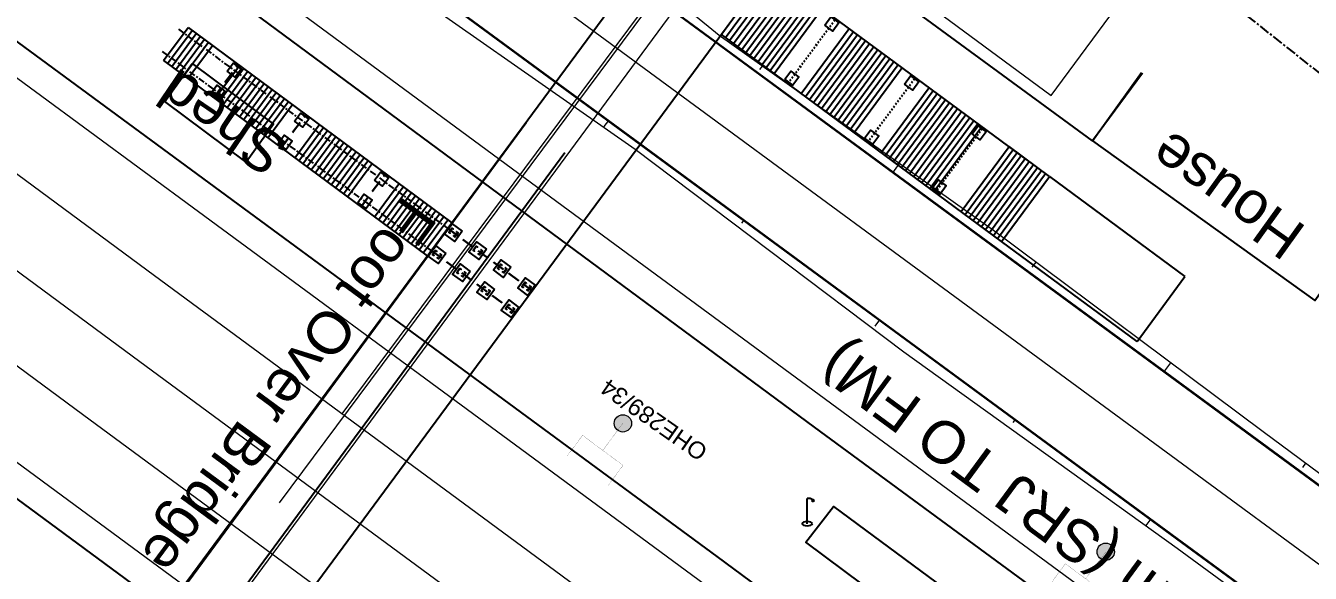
# Model space of a CAD drawing. Header units: metres. Extents: x 644418 to 1306172, y 3366650 to 6747308.
# Drawn here: x 652987.1 to 653063.5, y 3373733.2 to 3373765.7 of the extents above; entities that cross this region are included whole.
import ezdxf
from ezdxf.enums import TextEntityAlignment as Align

# ---------------------------------------------------------------- set-up
doc = ezdxf.new("R2010")
doc.units = ezdxf.units.M
doc.header["$MEASUREMENT"] = 0
doc.linetypes.add('CENTER', pattern=[2, 1.25, -0.25, 0.25, -0.25])
doc.linetypes.add('HIDDEN', pattern=[0.375, 0.25, -0.125])
for name, color, linetype in [('AA_P_CEN_0.05', 2, 'CENTER'), ('AA_P_CON_0.30', 1, 'Continuous'), ('BASE PLATE', 1, 'Continuous'), ('col', 7, 'Continuous'), ('COMMERCIAL_BLD_PUC', 251, 'Continuous'), ('DFCC Boundary', 6, 'CENTER'), ('GRILL', 251, 'Continuous'), ('LAMP_POST', 7, 'Continuous'), ('PLATFORM', 7, 'Continuous'), ('PROPOSED DFCC FORMATION LINE', 187, 'Continuous'), ('RESIDENTIAL_BL_PUC', 251, 'Continuous'), ('SHED', 252, 'Continuous'), ('STEPS', 7, 'Continuous'), ('TOPO_TEXT', 251, 'Continuous')]:
    doc.layers.add(name, color=color, linetype=linetype)
for name, color, linetype, lineweight in [('Existing IR Track', 143, 'Continuous', 0), ('OHE MAST', 8, 'Continuous', 0), ('OHE MAST TEXT', 8, 'Continuous', 0), ('pro Center line', 7, 'Continuous', 0), ('PROPOSED DFCC TOE LINE', 239, 'Continuous', 0), ('PROPOSED DFCC TOE SLOPES', 239, 'Continuous', 0), ('PROPOSED DFCC TRACK', 1, 'Continuous', 0), ("RAJPURA STN. SRJ's", 251, 'Continuous', 0)]:
    doc.layers.add(name, color=color, linetype=linetype, lineweight=lineweight)
doc.styles.get("Standard").update_dxf_attribs({"font": 'arial.ttf'})

# ---------------------------------------------------------------- blocks, each defined once
blk = doc.blocks.new('LP')
for points in [[(0, 0), (0, 1.501)], [(0.252, 1.35), (0.436, 1.35)]]:
    blk.add_lwpolyline(points)
for centre, radius, start, end in [((0.066, 0.986), 0.519, 57.64249, 97.31648), ((0.344, 1.331), 0.094, 11.70118, 168.04763)]:
    blk.add_arc(centre, radius, start, end)
blk.add_ellipse((0.345, 1.357), major_axis=(0.0017, 0.0438), ratio=0.461056, start_param=1.74022, end_param=4.575836)
at = {"extrusion": (0, 0, -1)}
blk.add_ellipse((0, 0.005), major_axis=(0.308, 0), ratio=0.400495, dxfattribs=at)
blk = doc.blocks.new('OHE MAST')
h = blk.add_hatch(color=256)
edge = h.paths.add_edge_path()
edge.add_arc((0, 0), 0.514, 0, 360)
at = {"const_width": 0.01, "flags": 128}
for points in [[(1.5, 3.5), (1.5, 2), (-1.5, 2), (-1.5, 3.5)], [(0, 2), (0, 0)]]:
    blk.add_lwpolyline(points, dxfattribs=at)
blk.add_circle((0, 0), 0.514)
blk = doc.blocks.new('tatit')
at = {"layer": 'AA_P_CEN_0.05', "color": 1, "linetype": 'HIDDEN', "lineweight": 30, "ltscale": 3}
for points, elevation in [([(155308, -316524), (160108, -316524)], 139697), ([(155308, -322424), (160108, -322424)], 139697), ([(155308, -327417), (160108, -327417)], 308181)]:
    blk.add_lwpolyline(points, dxfattribs=dict(at, elevation=elevation))
at = {"layer": 'AA_P_CON_0.30'}
for p, q in [((70915, -305374, 181753), (160762, -305374, 205967)), ((160762, -311624, 205967), (70915, -311624, 181753)), ((160108, -311624, 686012), (155308, -311624, 691745)), ((155308, -342324, 204605), (155308, -332324, 204605)), ((160108, -332324, 204605), (160108, -342324, 204605))]:
    blk.add_line(p, q, dxfattribs=at)
for points, elevation in [([(155308, -332324), (155308, -311624)], 204605), ([(155308, -311924), (160108, -311924)], 204605), ([(155308, -312224), (160108, -312224)], 204605), ([(160108, -330824), (160108, -311624)], 269513), ([(155308, -312524), (160108, -312524)], 204605), ([(155308, -312824), (160108, -312824)], 204605), ([(155308, -313124), (160108, -313124)], 204605), ([(155308, -313424), (160108, -313424)], 204605), ([(155308, -313424), (160108, -313424)], 204605), ([(155308, -313724), (160108, -313724)], 204605), ([(155308, -314024), (160108, -314024)], 204605), ([(155308, -314024), (160108, -314024)], 204605), ([(155308, -314324), (160108, -314324)], 204605), ([(155308, -314624), (160108, -314624)], 204605), ([(155308, -314924), (160108, -314924)], 204605), ([(155308, -315224), (160108, -315224)], 204605), ([(155308, -315524), (160108, -315524)], 204605), ([(155308, -317524), (160108, -317524)], 204605), ([(155308, -317824), (160108, -317824)], 204605), ([(155308, -318124), (160108, -318124)], 204605), ([(155308, -318424), (160108, -318424)], 204605), ([(155308, -318724), (160108, -318724)], 204605), ([(155308, -318724), (160108, -318724)], 204605), ([(155308, -319024), (160108, -319024)], 204605), ([(155308, -319324), (160108, -319324)], 204605), ([(155308, -319624), (160108, -319624)], 204605), ([(155308, -319924), (160108, -319924)], 204605), ([(155308, -320224), (160108, -320224)], 204605), ([(155308, -320524), (160108, -320524)], 204605), ([(155308, -320524), (160108, -320524)], 204605), ([(155308, -320824), (160108, -320824)], 204605), ([(155308, -321124), (160108, -321124)], 204605), ([(155308, -321424), (160108, -321424)], 204605), ([(155308, -323424), (160108, -323424)], 139697), ([(155308, -323424), (160108, -323424)], 139697), ([(155308, -323724), (160108, -323724)], 139697), ([(155308, -324024), (160108, -324024)], 139697), ([(155308, -324324), (160108, -324324)], 139697), ([(155308, -324624), (160108, -324624)], 139697), ([(155308, -324924), (160108, -324924)], 139697), ([(155308, -324924), (160108, -324924)], 139697), ([(155308, -325224), (160108, -325224)], 139697), ([(155308, -325524), (160108, -325524)], 139697), ([(155308, -325824), (160108, -325824)], 139697), ([(155308, -326124), (160108, -326124)], 139697), ([(155308, -326424), (160108, -326424)], 139697), ([(155308, -326724), (160108, -326724)], 139697), ([(155308, -326724), (160108, -326724)], 139697), ([(155308, -327024), (160108, -327024)], 139697), ([(155308, -327324), (160108, -327324)], 139697), ([(155308, -329324), (160108, -329324)], 139697), ([(155308, -329624), (160108, -329624)], 139697), ([(160108, -332324), (160108, -329324)], 204605), ([(155308, -329924), (160108, -329924)], 139697), ([(155308, -330224), (160108, -330224)], 139697), ([(155308, -330524), (160108, -330524)], 139697), ([(155308, -330824), (160108, -330824)], 139697), ([(155308, -330824), (160108, -330824)], 139697), ([(155308, -331124), (160108, -331124)], 139697), ([(155308, -331424), (160108, -331424)], 139697), ([(155308, -331724), (160108, -331724)], 139697), ([(155308, -332024), (160108, -332024)], 139697), ([(155308, -332324), (160108, -332324)], 204605), ([(155308, -342324), (160108, -342324)], 204605)]:
    blk.add_lwpolyline(points, dxfattribs=dict(at, elevation=elevation))
at = {"layer": 'AA_P_CON_0.30', "elevation": 204605}
for points in [[(155408, -316224), (156008, -316224), (156008, -316824), (155408, -316824)], [(159408, -316224), (160008, -316224), (160008, -316824), (159408, -316824)], [(155408, -322124), (156008, -322124), (156008, -322724), (155408, -322724)], [(159408, -322124), (160008, -322124), (160008, -322724), (159408, -322724)], [(155408, -327117), (156008, -327117), (156008, -327717), (155408, -327717)], [(159408, -327117), (160008, -327117), (160008, -327717), (159408, -327717)]]:
    blk.add_lwpolyline(points, close=True, dxfattribs=at)
at = {"layer": 'pro Center line', "color": 2, "lineweight": 0}
blk.add_line((62391, -308499, 181753), (165582, -308499, 206086), dxfattribs=at)
blk = doc.blocks.new('A$C5cb54bd9')
at = {"layer": 'BASE PLATE', "elevation": 123715}
blk.add_lwpolyline([(725, -25), (-25, -25), (-25, 725), (725, 725)], close=True, dxfattribs=at)
at = {"layer": 'col', "color": 1, "ltscale": 1.5, "elevation": 123715}
for points in [[(481, 554, 0.373119), (466, 566), (234, 566, 0.373119), (219, 554), (208, 481, -0.373119), (201, 475), (200, 475), (200, 575), (500, 575), (500, 475), (499, 475, -0.373119), (492, 481)], [(481, 146, -0.373119), (466, 134), (234, 134, -0.373119), (219, 146), (208, 219, 0.373119), (201, 225), (200, 225), (200, 125), (500, 125), (500, 225), (499, 225, 0.373119), (492, 219)]]:
    blk.add_lwpolyline(points, format="xyb", close=True, dxfattribs=at)

msp = doc.modelspace()

# ---------------------------------------------------------------- linework, layer by layer
at = {"layer": 'AA_P_CEN_0.05', "ltscale": 0.3}
for p, q in [((653012.8255, 3373753.2393, 537.2281), (652996.2208, 3373765.5333, 537.2281)), ((653011.8496, 3373751.9212, 537.2281), (652995.2449, 3373764.2152, 537.2281))]:
    msp.add_line(p, q, dxfattribs=at)
at = {"layer": 'AA_P_CEN_0.05', "color": 1, "linetype": 'HIDDEN', "lineweight": 30, "ltscale": 3}
for p, q in [((653012.2227, 3373753.6856, 436.1317), (653017.2458, 3373749.9665, 650.9144)), ((653012.2227, 3373753.6856, 436.1317), (653017.2458, 3373749.9665, 650.9144)), ((653011.2469, 3373752.3675, 379.9578), (653016.2699, 3373748.6485, 594.7404))]:
    msp.add_line(p, q, dxfattribs=at)
for points, elevation in [([(652998.3159, 3373761.4438), (652999.7678, 3373763.4048)], 640.8044), ([(653002.329, 3373758.4725), (653003.7809, 3373760.4335)], 472.3202), ([(653007.0708, 3373754.9618), (653008.5227, 3373756.9228)], 472.3202)]:
    msp.add_lwpolyline(points, dxfattribs=dict(at, elevation=elevation))
at = {"layer": 'AA_P_CON_0.30'}
for points, elevation in [([(652995.3369, 3373763.6494), (652996.7888, 3373765.6104)], 602.136), ([(652995.578, 3373763.4709), (652997.0299, 3373765.4319)], 472.3202), ([(652995.8191, 3373763.2924), (652997.271, 3373765.2534)], 472.3202), ([(652996.7888, 3373765.6104), (653012.4608, 3373754.007)], 602.136), ([(652996.7888, 3373765.6104), (652998.2354, 3373764.5394)], 537.2281), ([(652996.0602, 3373763.1139), (652997.5121, 3373765.0749)], 472.3202), ([(652996.3013, 3373762.9354), (652997.7532, 3373764.8964)], 472.3202), ([(652996.5424, 3373762.7569), (652997.9943, 3373764.7179)], 472.3202), ([(652996.7835, 3373762.5783), (652998.2354, 3373764.5394)], 472.3202), ([(652995.3369, 3373763.6494), (653011.0088, 3373752.046)], 537.2281), ([(652998.3909, 3373761.3883), (652999.8428, 3373763.3493)], 472.3202), ([(652998.632, 3373761.2097), (653000.0839, 3373763.1707)], 472.3202), ([(652998.8731, 3373761.0312), (653000.325, 3373762.9922)], 472.3202), ([(652998.8731, 3373761.0312), (653000.325, 3373762.9922)], 472.3202), ([(652999.1142, 3373760.8527), (653000.5661, 3373762.8137)], 472.3202), ([(652999.3553, 3373760.6742), (653000.8072, 3373762.6352)], 472.3202), ([(652999.5964, 3373760.4957), (653001.0483, 3373762.4567)], 472.3202), ([(652999.8375, 3373760.3172), (653001.2894, 3373762.2782)], 472.3202), ([(653000.0786, 3373760.1387), (653001.5305, 3373762.0997)], 472.3202), ([(653000.3197, 3373759.9601), (653001.7717, 3373761.9212)], 472.3202), ([(653000.3197, 3373759.9601), (653001.7717, 3373761.9212)], 472.3202), ([(653000.5609, 3373759.7816), (653002.0128, 3373761.7426)], 472.3202), ([(653000.802, 3373759.6031), (653002.2539, 3373761.5641)], 472.3202), ([(653001.0431, 3373759.4246), (653002.495, 3373761.3856)], 472.3202), ([(653001.2842, 3373759.2461), (653002.7361, 3373761.2071)], 472.3202), ([(653001.5253, 3373759.0676), (653002.9772, 3373761.0286)], 472.3202), ([(653001.5253, 3373759.0676), (653002.9772, 3373761.0286)], 472.3202), ([(653003.1327, 3373757.8775), (653004.5846, 3373759.8385)], 537.2281), ([(653003.3738, 3373757.699), (653004.8257, 3373759.66)], 537.2281), ([(653003.6149, 3373757.5205), (653005.0668, 3373759.4815)], 537.2281), ([(653003.856, 3373757.3419), (653005.3079, 3373759.3029)], 537.2281), ([(653003.856, 3373757.3419), (653005.3079, 3373759.3029)], 537.2281), ([(653004.0971, 3373757.1634), (653005.549, 3373759.1244)], 537.2281), ([(653004.3382, 3373756.9849), (653005.7901, 3373758.9459)], 537.2281), ([(653004.5793, 3373756.8064), (653006.0312, 3373758.7674)], 537.2281), ([(653004.8204, 3373756.6279), (653006.2723, 3373758.5889)], 537.2281), ([(653005.0615, 3373756.4494), (653006.5134, 3373758.4104)], 537.2281), ([(653005.3026, 3373756.2709), (653006.7545, 3373758.2319)], 537.2281), ([(653005.3026, 3373756.2709), (653006.7545, 3373758.2319)], 537.2281), ([(653005.5437, 3373756.0923), (653006.9957, 3373758.0534)], 537.2281), ([(653005.7848, 3373755.9138), (653007.2368, 3373757.8748)], 537.2281), ([(653006.026, 3373755.7353), (653007.4779, 3373757.6963)], 537.2281), ([(653006.2671, 3373755.5568), (653007.719, 3373757.5178)], 537.2281), ([(653007.8744, 3373754.3667), (653009.3264, 3373756.3277)], 537.2281), ([(653008.1156, 3373754.1882), (653009.5675, 3373756.1492)], 537.2281), ([(653008.3567, 3373754.0097), (653009.8086, 3373755.9707)], 537.2281), ([(653008.5978, 3373753.8312), (653010.0497, 3373755.7922)], 537.2281), ([(653008.8389, 3373753.6527), (653010.2908, 3373755.6137)], 537.2281), ([(653009.08, 3373753.4741), (653010.5319, 3373755.4351)], 537.2281), ([(653009.08, 3373753.4741), (653010.5319, 3373755.4351)], 537.2281), ([(653009.3211, 3373753.2956), (653010.773, 3373755.2566)], 537.2281), ([(653009.5622, 3373753.1171), (653011.0141, 3373755.0781)], 537.2281), ([(653009.5622, 3373753.1171), (653011.0141, 3373755.0781)], 537.2281), ([(653009.8033, 3373752.9386), (653011.2552, 3373754.8996)], 537.2281), ([(653010.0444, 3373752.7601), (653011.4963, 3373754.7211)], 537.2281), ([(653010.2855, 3373752.5816), (653011.7374, 3373754.5426)], 537.2281), ([(653010.5266, 3373752.4031), (653011.9785, 3373754.3641)], 537.2281), ([(653010.7677, 3373752.2245), (653012.2196, 3373754.1856)], 537.2281)]:
    msp.add_lwpolyline(points, dxfattribs=dict(at, elevation=elevation))
at = {"layer": 'AA_P_CON_0.30', "elevation": 537.2281}
for points in [[(652999.1102, 3373763.0207), (652999.4672, 3373763.5029), (652999.9494, 3373763.1459), (652999.5924, 3373762.6637)], [(652998.1343, 3373761.7027), (652998.4913, 3373762.1849), (652998.9735, 3373761.8278), (652998.6165, 3373761.3456)], [(653003.1232, 3373760.0495), (653003.4803, 3373760.5317), (653003.9625, 3373760.1747), (653003.6055, 3373759.6924)], [(653002.1474, 3373758.7314), (653002.5044, 3373759.2136), (653002.9866, 3373758.8566), (653002.6296, 3373758.3744)], [(653007.865, 3373756.5387), (653008.2221, 3373757.0209), (653008.7043, 3373756.6639), (653008.3472, 3373756.1817)], [(653006.8891, 3373755.2206), (653007.2462, 3373755.7029), (653007.7284, 3373755.3458), (653007.3714, 3373754.8636)]]:
    msp.add_lwpolyline(points, close=True, dxfattribs=at)
at = {"layer": 'COMMERCIAL_BLD_PUC', "ltscale": 5}
for points in [[(653050.545, 3373758.874), (653033.751, 3373771.207), (653051.58, 3373795.909)], [(653053.5045, 3373762.904), (653050.545, 3373758.874), (653063.749, 3373749.384), (653066.6671, 3373753.4441)]]:
    msp.add_lwpolyline(points, dxfattribs=at)
at = {"layer": 'DFCC Boundary', "ltscale": 0.5, "flags": 128}
msp.add_lwpolyline([(655695.597, 3371812.1897), (655640.8822, 3371912.823), (655580.0449, 3371996.7158), (655509.7792, 3372062.0857), (655426.9534, 3372113.9756), (655342.6069, 3372167.9462), (655257.8854, 3372221.2222), (655173.2688, 3372275.363), (655087.3459, 3372327.2788), (655002.8598, 3372380.6107), (654914.5097, 3372429.9473), (654741.1355, 3372529.4419), (654650.033, 3372576.4159), (654568.6995, 3372626.155), (654571.9877, 3372630.6369), (654391.4686, 3372756.327), (654377.1337, 3372736.8494), (654004.4289, 3373016.6995), (654007.7887, 3373020.6424), (653690.5739, 3373253.6486), (653690.5425, 3373253.6059), (653433.8132, 3373453.1485), (653440.7668, 3373462.5592), (653208.8394, 3373636.5534), (653216.1698, 3373646.5105), (653142.1983, 3373700.8896), (653053.6963, 3373771.1122), (652994.4341, 3373810.5255), (652929.3691, 3373859.5713), (652860.9168, 3373902.1103), (652749.6028, 3373984.4705), (652631.2396, 3374070.7175), (652636.2281, 3374078.1704), (652537.912, 3374145.7283), (652392.904, 3374241.2711), (652388.7719, 3374235.6812), (652308.569, 3374304.8076), (652315.9256, 3374314.7669), (652103.9815, 3374448.7876), (652083.1937, 3374464.1943), (652072.7494, 3374471.9329), (652052.3219, 3374487.0684), (652038.1897, 3374497.5387), (652024.0173, 3374508.0388), (652009.8347, 3374518.5254), (651995.6683, 3374529), (651981.7515, 3374539.2836), (651967.8828, 3374549.5317), (651954.6903, 3374559.2866), (651941.4997, 3374569.04), (651923.9377, 3374582.0168), (651906.3215, 3374595.0337), (651892.0868, 3374605.5547), (651877.7985, 3374616.1153), (651861.6288, 3374628.0564), (651845.5071, 3374639.9619), (651829.5757, 3374651.7544), (651824.7911, 3374655.296), (651813.6747, 3374663.5244), (651797.4592, 3374675.4968), (651792.6217, 3374679.0685), (651809.3453, 3374701.6999), (651798.0335, 3374710.0518), (651782.3495, 3374721.6444), (651766.6655, 3374733.2369), (651750.5163, 3374745.1875), (651734.3118, 3374757.179), (651717.3274, 3374769.6994), (651700.4625, 3374782.1317), (651684.6001, 3374793.8578), (651668.5938, 3374805.6902), (651652.6806, 3374817.4203), (651636.8173, 3374829.1137), (651620.9269, 3374840.8662), (651604.9647, 3374852.6718), (651588.7459, 3374864.6312), (651572.5882, 3374876.5455), (651556.6943, 3374888.2868), (651540.8409, 3374899.9983), (651524.5553, 3374912.0488), (651508.2568, 3374924.109), (651492.7938, 3374935.5157), (651477.3997, 3374946.8715), (651461.3291, 3374958.7436), (651445.2311, 3374970.6359), (651429.3555, 3374982.3615), (651413.4375, 3374994.1184), (651396.6322, 3375006.522), (651379.7761, 3375018.963), (651363.6644, 3375030.8565), (651352.7728, 3375038.8965), (651331.6522, 3375054.4784), (651315.7738, 3375066.1947), (651299.7306, 3375078.0412), (651283.6239, 3375089.9346), (651273.9044, 3375097.1057), (651264.2377, 3375104.2378), (651243.4187, 3375119.6324), (651222.5077, 3375135.095), (651201.5462, 3375150.5784), (651180.4926, 3375166.1298), (651161.7365, 3375179.9701), (651143.0969, 3375193.7244), (651126.6442, 3375205.9373), (651110.0563, 3375218.2505), (651088.7204, 3375233.9244), (651067.5473, 3375249.4788), (651049.4448, 3375262.8672), (651031.0656, 3375276.4601), (651013.3004, 3375289.5618), (650995.6557, 3375302.5748), (650975.556, 3375317.4171), (650955.4878, 3375332.2363), (650948.8014, 3375337.1771), (650951.4372, 3375340.7501), (650937.0874, 3375351.3535), (650916.0918, 3375366.8677), (650897.9224, 3375380.2929), (650879.805, 3375393.6796), (650866.8386, 3375403.2309), (650853.9116, 3375412.7532), (650835.5886, 3375426.289), (650817.2946, 3375439.8035), (650797.968, 3375454.1206), (650778.7222, 3375468.3781), (650760.7655, 3375481.6337), (650742.8011, 3375494.8949), (650723.0807, 3375509.4255), (650703.3693, 3375523.9495), (650688.6613, 3375534.8372), (650673.8463, 3375545.804), (650653.7938, 3375560.6295), (650633.6894, 3375575.4932), (650612.6421, 3375591.0542), (650592.0153, 3375606.3042), (650570.0328, 3375622.5591), (650548.5001, 3375638.4814), (650530.5234, 3375651.793), (650512.3606, 3375665.2423), (650494.7465, 3375678.2665), (650476.9008, 3375691.462), (650459.2976, 3375704.4721), (650441.3132, 3375717.7633), (650427.1261, 3375728.1319), (650413.8099, 3375737.864), (650402.677, 3375746.2697), (650389.8486, 3375755.6668), (650377.7322, 3375764.5425), (650360.7275, 3375777.1141), (650343.7744, 3375789.6482), (650325.0342, 3375803.5254), (650306.3109, 3375817.39), (650287.6225, 3375831.2124), (650268.717, 3375845.1957), (650250.337, 3375858.8009), (650231.8256, 3375872.5033), (650215.4559, 3375884.6355), (650199.261, 3375896.6381), (650189.9351, 3375903.5429), (650184.6476, 3375907.4517), (650170.3331, 3375918.0338), (650153.2211, 3375930.7288), (650135.9365, 3375943.5518), (650119.2313, 3375955.9159), (650102.3769, 3375968.3905), (650085.2738, 3375981.0461), (650068.2078, 3375993.6742), (650052.7787, 3376005.1011), (650037.4384, 3376016.4621), (650022.1728, 3376027.766), (650006.9632, 3376039.0283), (649974.7512, 3376062.8762), (649961.4537, 3376072.7117), (649948.2091, 3376082.508), (649944.476, 3376085.2722), (649918.728, 3376050.5341), (649909.4316, 3376057.4177), (649896.4092, 3376067.0604), (649893.7832, 3376069.0128), (649891.1645, 3376070.9437), (649888.4639, 3376072.9569), (649875.744, 3376082.3694), (649867.5551, 3376088.4016), (649853.4118, 3376098.8745), (649839.2513, 3376109.3603), (649829.0749, 3376116.9005), (649827.2194, 3376118.2675), (649818.0867, 3376125.0366), (649808.8566, 3376131.8779), (649793.2502, 3376143.4201), (649777.6288, 3376154.9733), (649763.6321, 3376165.3144), (649749.5741, 3376175.7007), (649733.9228, 3376187.2754), (649718.3343, 3376198.8036), (649705.3241, 3376208.4391), (649692.3703, 3376218.0327), (649678.0208, 3376228.6769), (649663.5747, 3376239.3366), (649646.4625, 3376252.0623), (649634.6272, 3376260.744), (649624.9192, 3376267.9946), (649615.0208, 3376275.3876), (649599.9831, 3376286.4834), (649588.9857, 3376294.598), (649590.032, 3376296.0132), (649586.1685, 3376298.8639), (649569.3593, 3376311.3207), (649552.641, 3376323.7102), (649537.2353, 3376335.0739), (649521.9792, 3376346.327), (649506.2408, 3376358.0035), (649490.3575, 3376369.7875), (649475.7578, 3376380.5673), (649461.1933, 3376391.3211), (649445.4753, 3376402.9572), (649429.8494, 3376414.5253), (649414.4906, 3376425.9209), (649378.3483, 3376452.6365), (649368.4603, 3376459.9984), (649352.6509, 3376471.6682), (649336.6992, 3376483.4434), (649322.3941, 3376494.1037), (649307.6557, 3376505.0862), (649290.8736, 3376517.4208), (649273.972, 3376529.8435), (649258.1992, 3376541.4854), (649242.2966, 3376553.2232), (649226.5432, 3376564.8634), (649210.8826, 3376576.435), (649195.2207, 3376588.0769), (649179.5326, 3376599.7383), (649164.9134, 3376610.5118), (649150.5177, 3376621.1205), (649135.415, 3376632.3287), (649120.2337, 3376643.5954), (649107.8929, 3376652.6743), (649095.5927, 3376661.7234), (649079.5687, 3376673.5769), (649063.4846, 3376685.4748), (649046.5651, 3376697.9756), (649029.6506, 3376710.4727), (649013.3465, 3376722.5351), (648996.9805, 3376734.6431), (648980.3936, 3376746.8979), (648963.6626, 3376759.259), (648946.7453, 3376771.7643), (648929.6945, 3376784.3682), (648913.5118, 3376796.3614), (648897.2206, 3376808.435), (648876.2496, 3376823.9678), (648855.1325, 3376839.6089), (648839.3985, 3376851.2044), (648823.6596, 3376862.8037), (648806.187, 3376875.7235), (648788.7814, 3376888.5937), (648772.4766, 3376900.6763), (648756.1277, 3376912.7915), (648748.6058, 3376918.3049), (648733.321, 3376929.6306), (648718.1841, 3376940.8501), (648694.1574, 3376958.9078), (648686.9154, 3376964.1595), (648685.9321, 3376964.8321), (648667.95, 3376978.2197), (648649.3198, 3376992.1471), (648633.5557, 3377003.8368), (648617.684, 3377015.6038), (648613.3865, 3377018.7718), (648613.1308, 3377018.4261), (648605.39, 3377024.1325), (648593.439, 3377032.9404), (648576.5994, 3377045.3816), (648559.8787, 3377057.7351), (648542.9247, 3377070.3132), (648525.9483, 3377082.908), (648511.3109, 3377093.7409), (648496.5572, 3377104.6599), (648477.562, 3377118.7172), (648458.5464, 3377132.7896), (648451.3349, 3377138.2101), (648435.5918, 3377149.862), (648422.1096, 3377159.9046), (648408.3664, 3377170.0637), (648394.6863, 3377180.1761), (648381.6588, 3377189.818), (648368.6059, 3377199.4787), (648354.1188, 3377210.196), (648339.6473, 3377220.9017), (648325.8166, 3377231.1386), (648311.9735, 3377241.3853), (648297.2469, 3377252.2824), (648283.6168, 3377262.3688), (648282.6002, 3377260.9951), (648281.5015, 3377261.8082), (648268.446, 3377271.4578), (648255.3849, 3377281.1115), (648243.3023, 3377290.0413), (648231.5826, 3377298.7116), (648230.1246, 3377299.843), (648216.137, 3377310.1827), (648202.3989, 3377320.3379), (648187.9045, 3377331.0225), (648173.4524, 3377341.7035), (648159.964, 3377351.7009), (648146.3755, 3377361.7726), (648132.3698, 3377372.1252), (648118.3132, 3377382.5155), (648104.5683, 3377392.6752), (648090.8453, 3377402.8186), (648079.0331, 3377411.5788), (648067.1746, 3377420.3734), (648052.1864, 3377431.461), (648037.1291, 3377442.5999), (648023.4384, 3377452.7367), (648009.6421, 3377462.9518), (647998.5681, 3377471.1475), (647977.6651, 3377486.6371), (647970.8013, 3377491.7424), (647954.3046, 3377504.0127), (647940.5645, 3377514.1537), (647927.1436, 3377524.0583), (647912.5029, 3377534.9198), (647897.7662, 3377545.8524), (647883.3488, 3377556.5286), (647868.9785, 3377567.1699), (647855.3948, 3377577.2425), (647841.7032, 3377587.3948), (647828.8284, 3377596.8277), (647815.9828, 3377606.2395), (647798.869, 3377618.9232), (647787.996, 3377626.9816), (647769.1212, 3377640.9619), (647756.6675, 3377650.183), (647742.624, 3377660.5991), (647728.5049, 3377671.0713), (647713.635, 3377682.0926), (647698.699, 3377693.1628), (647681.9918, 3377705.517), (647665.4025, 3377717.7839), (647652.0515, 3377727.6811), (647638.8028, 3377737.5025), (647625.2604, 3377747.546), (647611.724, 3377757.585), (647601.846, 3377764.9047), (647586.5632, 3377776.2354), (647574.9107, 3377784.8659), (647552.1318, 3377801.7377), (647544.5766, 3377807.3492), (647531.2096, 3377817.2774), (647518.7824, 3377826.4783), (647506.3678, 3377835.6698), (647493.0662, 3377845.5438), (647479.7149, 3377855.4547), (647466.3541, 3377865.3556), (647452.9886, 3377875.26), (647440.1702, 3377884.755), (647427.3392, 3377894.2595), (647421.9004, 3377898.2902), (647422.4016, 3377898.9655), (647413.1507, 3377905.8213), (647398.5546, 3377916.6386), (647385.2867, 3377926.4568), (647372.1159, 3377936.2032), (647357.4127, 3377947.1112), (647351.2811, 3377951.6601), (647330.0092, 3377967.4105), (647317.4471, 3377976.6964), (647304.414, 3377986.3606), (647291.335, 3377996.0589), (647278.7541, 3378005.3917), (647266.0777, 3378014.7954), (647252.9457, 3378024.4462), (647239.9839, 3378033.9719), (647225.7512, 3378044.5255), (647211.5179, 3378055.0796), (647196.511, 3378066.208), (647181.4966, 3378077.3419), (647167.7872, 3378087.5064), (647154.0498, 3378097.6917), (647140.7668, 3378107.5414), (647127.4862, 3378117.3893), (647113.2521, 3378127.9375), (647099.0375, 3378138.4713), (647085.0268, 3378148.8592), (647070.9977, 3378159.2608), (647056.5444, 3378169.9697), (647042.0873, 3378180.6814), (647027.5624, 3378191.4464), (647013.0728, 3378202.1851), (646999.864, 3378211.9684), (646986.6741, 3378221.7376), (646973.6148, 3378231.4185), (646960.4875, 3378241.1499), (646945.7953, 3378252.0414), (646931.0256, 3378262.9902), (646930.6274, 3378263.2852), (646951.9475, 3378292.0562)], dxfattribs=at)
at = {"layer": 'Existing IR Track', "flags": 128}
for points in [[(653234.492, 3373580.3378), (653214.9833, 3373595.7835), (653200.9834, 3373607.9227), (653187.3821, 3373619.8394), (653168.6291, 3373636.1263), (653156.4805, 3373646.489), (653153.5116, 3373649.0447), (653149.8458, 3373652.2738), (653141.9771, 3373659.1641), (653136.4367, 3373663.9879), (653126.201, 3373672.9183), (653117.4788, 3373680.4895), (653087.364, 3373704.6777), (653056.855, 3373727.188), (653018.3304, 3373755.5417), (652949.7314, 3373806.0918)], [(653234.492, 3373580.3378), (653224.6418, 3373587.5982), (653214.4132, 3373595.1387), (653210.9529, 3373597.7348), (653205.1557, 3373602.0288), (653199.5081, 3373606.172), (653198.8602, 3373606.6507), (653185.2288, 3373616.7202), (653173.8471, 3373625.0578), (653162.7214, 3373633.2078), (653148.8836, 3373643.3005), (653135.9219, 3373652.7543), (653117.1724, 3373666.5456), (653081.2038, 3373693.0024), (653047.7357, 3373717.6201), (653030.0984, 3373730.5933), (653015.4925, 3373741.3414), (652997.404, 3373754.6522), (652981.2511, 3373766.5497)], [(653174.1568, 3373601.5586), (653150.8967, 3373618.7451), (653124.3648, 3373638.158), (653088.091, 3373664.889), (653052.5048, 3373691.1437), (653021.0346, 3373714.3765), (652988.1136, 3373738.659), (652952.7205, 3373764.7408)], [(652978.5385, 3373762.8814), (652994.7899, 3373750.8853), (653012.7619, 3373737.6453), (653027.2504, 3373726.9717), (653044.9872, 3373713.8992), (653078.4328, 3373689.2511), (653095.5978, 3373676.6021), (653114.3889, 3373662.778), (653132.956, 3373649.093), (653146.0846, 3373639.5004), (653160.0914, 3373629.238), (653171.0029, 3373621.2047), (653182.4587, 3373612.7706)], [(652975.7786, 3373759.1557), (652993.9181, 3373745.7628), (653010.0019, 3373733.9256), (653026.3209, 3373721.9154), (653042.2237, 3373710.1702), (653058.3068, 3373698.2919), (653075.6422, 3373685.4862), (653093.3343, 3373672.417), (653111.5589, 3373658.9601), (653130.0925, 3373645.275), (653143.2285, 3373635.6585), (653156.6954, 3373625.7997), (653168.1467, 3373617.3529), (653179.7269, 3373608.8101)], [(652973.0824, 3373755.511), (652990.9668, 3373742.2987), (653007.2986, 3373730.2648), (653023.685, 3373718.1906), (653039.5114, 3373706.5041), (653055.4056, 3373694.7677), (653072.9272, 3373681.8171), (653090.5717, 3373668.7758), (653108.856, 3373655.3032), (653127.204, 3373641.7838), (653140.5421, 3373632.0156), (653153.8129, 3373622.2966), (653165.4395, 3373613.6909), (653176.9941, 3373605.1382)]]:
    msp.add_lwpolyline(points, dxfattribs=at)
at = {"layer": 'GRILL', "linetype": 'Continuous'}
msp.add_polyline3d([(653046.399, 3373728.835, 270.31), (653044.721, 3373726.672, 270.386), (653033.504, 3373735.029, 270.377), (653035.149, 3373737.149, 270.599), (653046.399, 3373728.835, 270.31)], dxfattribs=at)
at = {"layer": 'PLATFORM', "linetype": 'Continuous'}
for points in [[(652787.281, 3373867.995, 269.725), (652708.632, 3373927.338, 269.766), (652692.95, 3373941.469, 269.686), (652678.59, 3373955.058, 269.695), (652674.622, 3373959.05, 269.053), (652678.341, 3373964.85, 269.039), (652683.99, 3373960.684, 269.712), (652699.484, 3373949.247, 269.724), (652715.759, 3373937.292, 269.727), (652795.422, 3373878.576, 269.773), (652833.403, 3373850.6, 269.735), (652875.739, 3373819.35, 269.687), (652897.194, 3373803.553, 269.639), (652919.463, 3373787.155, 269.636), (652994.236, 3373731.977, 269.692), (652991.521, 3373728.951, 269.642)], [(653113.29, 3373675.142, 268.878), (653113.801, 3373675.867, 268.858), (653115.666, 3373677.901, 268.873), (653116.492, 3373679.074, 268.871), (653111.237, 3373683.575, 269.527), (653102.705, 3373690.716, 269.503), (653074.593, 3373712.055, 269.536), (653034.011, 3373741.861, 269.534), (652986.021, 3373777.355, 269.532)], [(652979.135, 3373770.293, 269.511), (653028.214, 3373734.174, 269.551), (653069.051, 3373703.964, 269.553), (653096.933, 3373683.524, 269.558), (653101.589, 3373680.073, 268.752), (653104.004, 3373683.171, 269.078), (653108.457, 3373680.268, 269.511), (653113.801, 3373675.867, 268.858)]]:
    msp.add_polyline3d(points, dxfattribs=at)
at = {"layer": 'PROPOSED DFCC FORMATION LINE', "lineweight": 0, "flags": 128}
for points in [[(653179.5381, 3373653.0562), (653173.025, 3373657.9788), (653172.5447, 3373658.3403), (653165.5334, 3373663.5967), (653158.5076, 3373668.8298), (653156.9805, 3373669.9633), (653151.4705, 3373674.0438), (653144.4256, 3373679.2433), (653140.8813, 3373681.8536), (653137.3761, 3373684.4326), (653130.3253, 3373689.616), (653124.7656, 3373693.7023), (653108.6503, 3373705.547), (653092.535, 3373717.3916), (653076.4196, 3373729.2363), (653060.3043, 3373741.0809), (653044.1889, 3373752.9256), (653028.0736, 3373764.7702), (653011.9583, 3373776.6149), (652995.8429, 3373788.4595), (652979.7276, 3373800.3042)], [(653179.5683, 3373653.096), (653173.0551, 3373658.0187), (653172.5748, 3373658.3802), (653165.5633, 3373663.6367), (653158.5374, 3373668.8699), (653157.0103, 3373670.0034), (653151.5003, 3373674.084), (653144.4553, 3373679.2835), (653140.9109, 3373681.8939), (653137.4058, 3373684.4728), (653130.3549, 3373689.6563), (653124.7953, 3373693.7426), (653108.6799, 3373705.5872), (653092.5646, 3373717.4319), (653076.4492, 3373729.2765), (653060.3339, 3373741.1212), (653044.2185, 3373752.9658), (653028.1032, 3373764.8105), (653011.9879, 3373776.6551), (652995.8725, 3373788.4998), (652979.7572, 3373800.3444)], [(653174.9741, 3373647.0419), (653168.4839, 3373651.9471), (653168.0052, 3373652.3075), (653161.0146, 3373657.5483), (653154.0058, 3373662.7687), (653152.482, 3373663.8998), (653146.9821, 3373667.9729), (653139.9467, 3373673.1654), (653136.4057, 3373675.7732), (653132.9029, 3373678.3504), (653125.8539, 3373683.5325), (653120.2943, 3373687.6188), (653104.1789, 3373699.4634), (653088.0636, 3373711.3081), (653071.9483, 3373723.1527), (653055.8329, 3373734.9974), (653039.7176, 3373746.842), (653023.6022, 3373758.6867), (653007.4869, 3373770.5313), (652991.3716, 3373782.376), (652975.2562, 3373794.2206)], [(653175.0043, 3373647.0817), (653168.514, 3373651.987), (653168.0352, 3373652.3474), (653161.0445, 3373657.5883), (653154.0356, 3373662.8088), (653152.5118, 3373663.94), (653147.0118, 3373668.0131), (653139.9763, 3373673.2056), (653136.4353, 3373675.8135), (653132.9325, 3373678.3907), (653125.8835, 3373683.5728), (653120.3239, 3373687.659), (653104.2086, 3373699.5037), (653088.0932, 3373711.3483), (653071.9779, 3373723.193), (653055.8625, 3373735.0377), (653039.7472, 3373746.8823), (653023.6318, 3373758.727), (653007.5165, 3373770.5716), (652991.4012, 3373782.4163), (652975.2858, 3373794.2609)]]:
    msp.add_lwpolyline(points, dxfattribs=at)
at = {"layer": 'PROPOSED DFCC TOE LINE', "lineweight": 0, "flags": 128}
msp.add_lwpolyline([(652980.0367, 3373800.7248), (652996.425, 3373789.2514), (653012.8581, 3373777.8391), (653028.3541, 3373765.1518), (653044.6608, 3373753.5676), (653060.688, 3373741.603), (653076.7603, 3373729.6998), (653092.7341, 3373717.6626), (653108.4629, 3373706.0285), (653110.5403, 3373708.8388), (653113.7831, 3373706.4417), (653111.6986, 3373703.6219), (653124.8578, 3373693.8277), (653130.3864, 3373689.6993), (653137.4058, 3373684.4728), (653140.9109, 3373681.8939), (653144.4553, 3373679.2835), (653151.5377, 3373674.1347), (653157.0643, 3373670.0762), (653158.5906, 3373668.9416), (653165.6133, 3373663.7037), (653172.6616, 3373658.4956), (653173.1448, 3373658.1378), (653179.6387, 3373653.1887)], dxfattribs=at)
at = {"layer": 'PROPOSED DFCC TOE LINE', "lineweight": 0}
msp.add_lwpolyline([(653174.8477, 3373646.8753), (653168.395, 3373651.829), (653167.9189, 3373652.1929), (653160.9425, 3373657.4517), (653153.9864, 3373662.7426), (653152.4712, 3373663.8852), (653146.9821, 3373667.9729), (653139.934, 3373673.1481), (653136.3744, 3373675.7307), (653132.8294, 3373678.2505), (653125.7722, 3373683.4213), (653120.2124, 3373687.5074), (653104.1213, 3373699.385), (653087.996, 3373711.2161), (653071.7052, 3373722.822), (653055.5772, 3373734.6494), (653039.3374, 3373746.3247), (653023.3677, 3373758.3676), (653006.9778, 3373769.8386), (652990.7077, 3373781.4728), (652974.8245, 3373793.6333)], dxfattribs=at)
at = {"layer": 'PROPOSED DFCC TOE SLOPES', "linetype": 'Continuous', "lineweight": 0, "flags": 128}
for points in [[(653030.7721, 3373763.1123), (653030.9275, 3373763.3237)], [(653038.6745, 3373756.9787), (653039.0808, 3373757.5316)], [(653046.9611, 3373751.3679), (653047.1901, 3373751.6794)], [(653054.7898, 3373745.134), (653055.2037, 3373745.6972)], [(653063.0359, 3373739.4681), (653063.2244, 3373739.7245)]]:
    msp.add_lwpolyline(points, dxfattribs=at)
at = {"layer": 'PROPOSED DFCC TOE SLOPES', "flags": 128}
for points in [[(653021.7689, 3373760.0962), (653021.5005, 3373759.731)], [(653029.8266, 3373754.1739), (653029.6904, 3373753.9885)], [(653037.8843, 3373748.2515), (653037.6078, 3373747.8753)], [(653045.942, 3373742.3292), (653045.8017, 3373742.1384)], [(653053.9996, 3373736.4069), (653053.7151, 3373736.0197)]]:
    msp.add_lwpolyline(points, dxfattribs=at)
at = {"layer": 'PROPOSED DFCC TRACK', "color": 12, "flags": 128}
msp.add_lwpolyline([(653177.2712, 3373650.069), (653170.2899, 3373655.3439), (653163.289, 3373660.5925), (653156.2716, 3373665.8193), (653149.2412, 3373671.0285), (653142.201, 3373676.2244), (653135.1543, 3373681.4116), (653128.1044, 3373686.5944), (652695.7896, 3374004.3424)], dxfattribs=at)
at = {"layer": "RAJPURA STN. SRJ's", "color": 10, "lineweight": 13, "flags": 128}
for points in [[(653005.9515, 3373742.6626), (653033.8407, 3373780.1435), (653051.8051, 3373766.864), (653079.3548, 3373804.1329)], [(653002.2333, 3373737.3765), (653030.1226, 3373774.8575), (653048.0869, 3373761.578), (653068.063, 3373788.6014)]]:
    msp.add_lwpolyline(points, dxfattribs=at)
at = {"layer": 'RESIDENTIAL_BL_PUC', "linetype": 'Continuous'}
msp.add_line((653050.545, 3373758.874, 271.568), (653053.4631, 3373762.9341, 271.568), dxfattribs=at)
at = {"layer": 'SHED', "linetype": 'Continuous'}
msp.add_polyline3d([(652997.026, 3373763.474, 272.06), (653001.86, 3373759.867, 272.03), (653000.235, 3373757.617, 272.031), (652995.4009, 3373761.224, 272.031)], close=True, dxfattribs=at)
at = {"layer": 'STEPS', "linetype": 'Continuous'}
for points in [[(652989.586, 3373717.971, 269.721), (652987.191, 3373719.638, 269.724), (652988.935, 3373721.842, 271.332), (652990.325, 3373723.805, 271.371), (652994.987, 3373730.237, 276.052), (653016.877, 3373759.972, 276.407)], [(653019.19, 3373758.173, 276.434), (652997.345, 3373728.543, 276.036), (652992.583, 3373722.154, 271.386), (652991.168, 3373720.202, 271.335), (652989.586, 3373717.971, 269.721)]]:
    msp.add_polyline3d(points, dxfattribs=at)

# ---------------------------------------------------------------- block references
at = {"color": 2, "xscale": 0.001, "yscale": 0.001, "zscale": 0.001, "rotation": 53.55599466207241}
msp.add_blockref('tatit', (652685.5504, 3373825.3752, 766.6929), dxfattribs=at)
at = {"color": 3, "xscale": 0.0009999999999999996, "yscale": 0.0009999999999999996, "zscale": 0.0009999999999999996, "rotation": 53.48407953179472}
for p in [(653012.6373, 3373752.9431, 111.954), (653014.084, 3373751.872, 50.0966), (653011.6614, 3373751.625, 55.7801), (653013.1081, 3373750.554, -6.0773), (653015.5306, 3373750.8009, -11.7608), (653016.9773, 3373749.7299, 51.9166), (653014.5547, 3373749.4829, -67.9347), (653016.0014, 3373748.4118, -4.2573)]:
    msp.add_blockref('A$C5cb54bd9', p, dxfattribs=at)
at = {"layer": 'LAMP_POST', "linetype": 'Continuous'}
msp.add_blockref('LP', (653033.587, 3373736.126, 270.823), dxfattribs=at)
at = {"layer": 'OHE MAST', "color": 2, "rotation": 143.3908318566117}
for p in [(653022.631, 3373742.09), (653051.329, 3373734.459)]:
    msp.add_blockref('OHE MAST', p, dxfattribs=at)

# ---------------------------------------------------------------- texts
at = {"layer": 'OHE MAST TEXT'}
msp.add_text('OHE289/34', height=1, rotation=145, dxfattribs=at).set_placement((653024.4793, 3373742.2953), align=Align.MIDDLE_CENTER)
at = {"layer": "RAJPURA STN. SRJ's", "color": 7}
msp.add_text('DN LOOP  CSR-862.99 m (SRJ TO FM)', height=2.5, rotation=143.627903, dxfattribs=at).set_placement((653085.8663, 3373709.9853))
at = {"layer": 'TOPO_TEXT'}
for s, rotation, p in [('Shed', 145.888145, (653002.9079, 3373758.7093)), ('House', 144.294382, (653063.3552, 3373753.7007)), ('Foot Over Bridge', 233.60015, (653009.674, 3373755.7192))]:
    msp.add_text(s, height=2.5, rotation=rotation, dxfattribs=at).set_placement(p)

doc.saveas('drawing.dxf')
